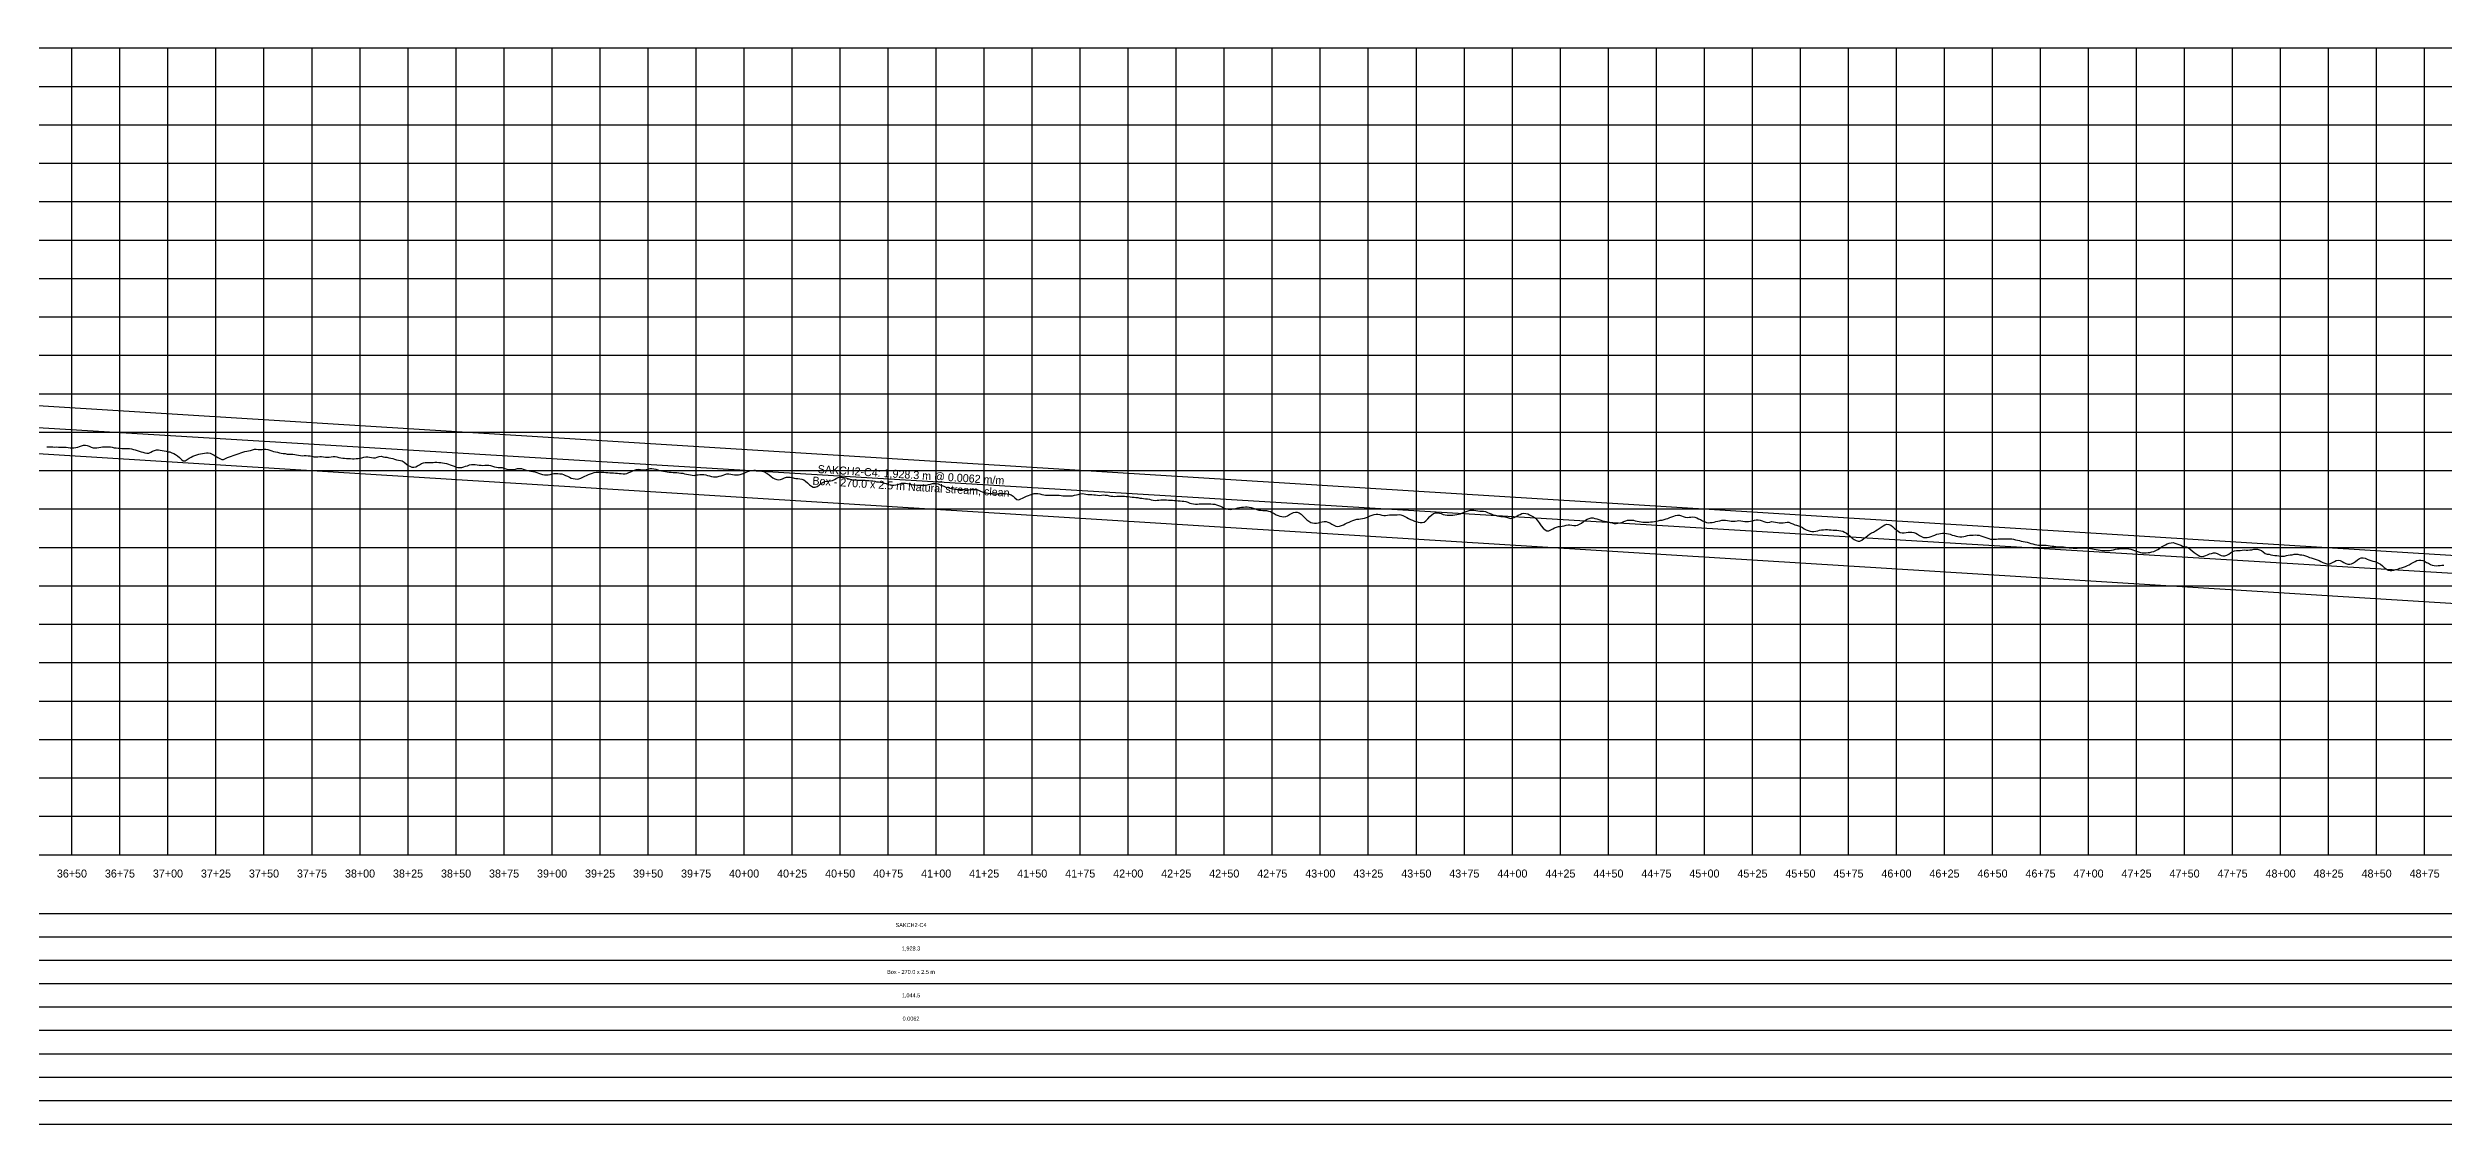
# Model space of a CAD drawing. Extents: x -64 to 9817, y -140 to 424.
# Drawn here: x 3637 to 4885, y -140 to 420 of the extents above; entities that cross this region are included whole.
import ezdxf
from ezdxf.enums import TextEntityAlignment as Align

# ---------------------------------------------------------------- set-up
doc = ezdxf.new("R2010")
doc.units = 0
for name, color, linetype in [('Annotation', 7, 'Continuous'), ('Annotation_Table', 254, 'Continuous'), ('Crown', 7, 'Continuous'), ('Grid', 254, 'Continuous'), ('Grid_Text', 7, 'Continuous'), ('Ground_Elevation', 3, 'Continuous'), ('Hydraulic_Grade', 5, 'Continuous'), ('Invert', 7, 'Continuous')]:
    doc.layers.add(name, color=color, linetype=linetype)

msp = doc.modelspace()

# ---------------------------------------------------------------- linework, layer by layer
at = {"layer": 'Annotation_Table', "color": 254}
for points in [[(-25, -30.5), (9800, -30.5)], [(-25, -42.7), (9800, -42.7)], [(-25, -54.9), (9800, -54.9)], [(-25, -67.1), (9800, -67.1)], [(-25, -79.2), (9800, -79.2)], [(-25, -91.4), (9800, -91.4)], [(-25, -103.6), (9800, -103.6)], [(-25, -115.8), (9800, -115.8)], [(-25, -128), (9800, -128)], [(-25, -140.2), (9800, -140.2)]]:
    msp.add_lwpolyline(points, dxfattribs=at)
at = {"layer": 'Crown', "color": 0}
msp.add_lwpolyline([(3122.7, 265.5), (5051, 145.9)], dxfattribs=at)
at = {"layer": 'Grid', "color": 254}
for points in [[(-25, 420), (9800, 420)], [(3650, 0), (3650, 420)], [(3675, 0), (3675, 420)], [(3700, 0), (3700, 420)], [(3725, 0), (3725, 420)], [(3750, 0), (3750, 420)], [(3775, 0), (3775, 420)], [(3800, 0), (3800, 420)], [(3825, 0), (3825, 420)], [(3850, 0), (3850, 420)], [(3875, 0), (3875, 420)], [(3900, 0), (3900, 420)], [(3925, 0), (3925, 420)], [(3950, 0), (3950, 420)], [(3975, 0), (3975, 420)], [(4000, 0), (4000, 420)], [(4025, 0), (4025, 420)], [(4050, 0), (4050, 420)], [(4075, 0), (4075, 420)], [(4100, 0), (4100, 420)], [(4125, 0), (4125, 420)], [(4150, 0), (4150, 420)], [(4175, 0), (4175, 420)], [(4200, 0), (4200, 420)], [(4225, 0), (4225, 420)], [(4250, 0), (4250, 420)], [(4275, 0), (4275, 420)], [(4300, 0), (4300, 420)], [(4325, 0), (4325, 420)], [(4350, 0), (4350, 420)], [(4375, 0), (4375, 420)], [(4400, 0), (4400, 420)], [(4425, 0), (4425, 420)], [(4450, 0), (4450, 420)], [(4475, 0), (4475, 420)], [(4500, 0), (4500, 420)], [(4525, 0), (4525, 420)], [(4550, 0), (4550, 420)], [(4575, 0), (4575, 420)], [(4600, 0), (4600, 420)], [(4625, 0), (4625, 420)], [(4650, 0), (4650, 420)], [(4675, 0), (4675, 420)], [(4700, 0), (4700, 420)], [(4725, 0), (4725, 420)], [(4750, 0), (4750, 420)], [(4775, 0), (4775, 420)], [(4800, 0), (4800, 420)], [(4825, 0), (4825, 420)], [(4850, 0), (4850, 420)], [(4875, 0), (4875, 420)], [(-25, 400), (9800, 400)], [(-25, 380), (9800, 380)], [(-25, 360), (9800, 360)], [(-25, 340), (9800, 340)], [(-25, 320), (9800, 320)], [(-25, 300), (9800, 300)], [(-25, 280), (9800, 280)], [(-25, 260), (9800, 260)], [(-25, 240), (9800, 240)], [(-25, 220), (9800, 220)], [(-25, 200), (9800, 200)], [(-25, 180), (9800, 180)], [(-25, 160), (9800, 160)], [(-25, 140), (9800, 140)], [(-25, 120), (9800, 120)], [(-25, 100), (9800, 100)], [(-25, 80), (9800, 80)], [(-25, 60), (9800, 60)], [(-25, 40), (9800, 40)], [(-25, 20), (9800, 20)], [(-25, 0), (9800, 0)]]:
    msp.add_lwpolyline(points, dxfattribs=at)
at = {"layer": 'Ground_Elevation', "color": 3}
msp.add_lwpolyline([(3637, 212.4), (3638, 212.4), (3639, 212.3), (3640, 212.3), (3641, 212.2), (3642, 212.3), (3643, 212.2), (3644, 212.2), (3645, 212.2), (3646, 212.2), (3647, 212.1), (3648, 212), (3649, 211.9), (3650, 211.9), (3651, 211.9), (3652, 212), (3653, 212.2), (3654, 212.5), (3655, 212.9), (3656, 213.2), (3657, 213.2), (3658, 213.1), (3659, 212.7), (3660, 212.2), (3661, 211.9), (3662, 211.9), (3663, 211.9), (3664, 212), (3665, 212.2), (3666, 212.3), (3667, 212.3), (3668, 212.4), (3669, 212.4), (3670, 212.4), (3671, 212.2), (3672, 211.9), (3673, 211.8), (3674, 211.7), (3675, 211.6), (3676, 211.5), (3677, 211.5), (3678, 211.5), (3679, 211.4), (3680, 211.4), (3681, 211.3), (3682, 211), (3683, 210.7), (3684, 210.4), (3685, 210.1), (3686, 209.8), (3687, 209.6), (3688, 209.3), (3689, 209), (3690, 209.1), (3691, 209.5), (3692, 210), (3693, 210.4), (3694, 210.7), (3695, 210.8), (3696, 210.6), (3697, 210.4), (3698, 210.2), (3699, 210), (3700, 209.8), (3701, 209.7), (3702, 209.3), (3703, 208.9), (3704, 208.3), (3705, 207.7), (3706, 206.8), (3707, 205.8), (3708, 205), (3709, 205), (3710, 205.7), (3711, 206.4), (3712, 207), (3713, 207.5), (3714, 207.9), (3715, 208.2), (3716, 208.5), (3717, 208.7), (3718, 208.9), (3719, 209), (3720, 209.2), (3721, 209.2), (3722, 209), (3723, 208.5), (3724, 208), (3725, 207.4), (3726, 206.8), (3727, 206.2), (3728, 205.8), (3729, 205.8), (3730, 206.2), (3731, 206.8), (3732, 207.2), (3733, 207.5), (3734, 207.8), (3735, 208.1), (3736, 208.5), (3737, 208.9), (3738, 209.2), (3739, 209.6), (3740, 209.9), (3741, 210.1), (3742, 210.3), (3743, 210.5), (3744, 210.8), (3745, 211.1), (3746, 211.2), (3747, 211), (3748, 210.9), (3749, 211), (3750, 211.1), (3751, 211.1), (3752, 210.9), (3753, 210.6), (3754, 210.2), (3755, 209.9), (3756, 209.7), (3757, 209.5), (3758, 209.3), (3759, 209.1), (3760, 208.9), (3761, 208.8), (3762, 208.6), (3763, 208.6), (3764, 208.6), (3765, 208.6), (3766, 208.4), (3767, 208.2), (3768, 208), (3769, 207.8), (3770, 207.7), (3771, 207.8), (3772, 207.8), (3773, 207.7), (3774, 207.6), (3775, 207.4), (3776, 207.2), (3777, 207.2), (3778, 207.2), (3779, 207.3), (3780, 207.3), (3781, 207.2), (3782, 207), (3783, 206.9), (3784, 206.9), (3785, 207.1), (3786, 207.3), (3787, 207.3), (3788, 207.1), (3789, 206.8), (3790, 206.6), (3791, 206.5), (3792, 206.4), (3793, 206.3), (3794, 206.2), (3795, 206.2), (3796, 206.1), (3797, 206.1), (3798, 206.2), (3799, 206.3), (3800, 206.5), (3801, 206.7), (3802, 206.9), (3803, 207.1), (3804, 207.2), (3805, 207), (3806, 206.8), (3807, 206.6), (3808, 206.7), (3809, 207), (3810, 207.3), (3811, 207.4), (3812, 207.2), (3813, 207), (3814, 206.9), (3815, 206.7), (3816, 206.5), (3817, 206.2), (3818, 205.9), (3819, 205.6), (3820, 205.4), (3821, 205.3), (3822, 205), (3823, 204.3), (3824, 203.5), (3825, 202.7), (3826, 202.2), (3827, 201.8), (3828, 201.8), (3829, 202), (3830, 202.4), (3831, 203), (3832, 203.6), (3833, 204), (3834, 204.2), (3835, 204.2), (3836, 204.2), (3837, 204.2), (3838, 204.2), (3839, 204.3), (3840, 204.3), (3841, 204.2), (3842, 204.1), (3843, 204), (3844, 203.9), (3845, 203.6), (3846, 203.4), (3847, 203), (3848, 202.6), (3849, 202.2), (3850, 201.8), (3851, 201.6), (3852, 201.5), (3853, 201.6), (3854, 201.9), (3855, 202.2), (3856, 202.5), (3857, 202.9), (3858, 203.2), (3859, 203.2), (3860, 203.2), (3861, 203), (3862, 202.8), (3863, 202.8), (3864, 202.7), (3865, 202.8), (3866, 202.8), (3867, 202.8), (3868, 202.6), (3869, 202.3), (3870, 202), (3871, 201.7), (3872, 201.6), (3873, 201.6), (3874, 201.5), (3875, 201.2), (3876, 200.9), (3877, 200.6), (3878, 200.5), (3879, 200.5), (3880, 200.6), (3881, 200.8), (3882, 201), (3883, 201.1), (3884, 201.1), (3885, 200.8), (3886, 200.4), (3887, 200.1), (3888, 199.8), (3889, 199.6), (3890, 199.5), (3891, 199.3), (3892, 199), (3893, 198.6), (3894, 198.2), (3895, 198), (3896, 197.8), (3897, 197.7), (3898, 197.8), (3899, 197.9), (3900, 198.2), (3901, 198.4), (3902, 198.5), (3903, 198.4), (3904, 198.3), (3905, 198.2), (3906, 197.9), (3907, 197.5), (3908, 197), (3909, 196.6), (3910, 196.1), (3911, 195.8), (3912, 195.6), (3913, 195.5), (3914, 195.7), (3915, 196.1), (3916, 196.6), (3917, 197.1), (3918, 197.5), (3919, 197.9), (3920, 198.2), (3921, 198.6), (3922, 199), (3923, 199.2), (3924, 199.2), (3925, 199.1), (3926, 199.1), (3927, 199.1), (3928, 199), (3929, 198.9), (3930, 198.8), (3931, 198.8), (3932, 198.8), (3933, 198.7), (3934, 198.6), (3935, 198.4), (3936, 198.4), (3937, 198.2), (3938, 198.2), (3939, 198.5), (3940, 198.9), (3941, 199.4), (3942, 199.8), (3943, 200.2), (3944, 200.6), (3945, 200.8), (3946, 200.6), (3947, 200.4), (3948, 200.4), (3949, 200.5), (3950, 200.8), (3951, 201), (3952, 201), (3953, 200.9), (3954, 200.7), (3955, 200.4), (3956, 200.1), (3957, 199.9), (3958, 199.7), (3959, 199.5), (3960, 199.3), (3961, 199.2), (3962, 199.1), (3963, 199), (3964, 198.9), (3965, 198.9), (3966, 198.8), (3967, 198.7), (3968, 198.6), (3969, 198.3), (3970, 198.1), (3971, 197.9), (3972, 197.7), (3973, 197.6), (3974, 197.5), (3975, 197.7), (3976, 197.8), (3977, 197.9), (3978, 198), (3979, 197.9), (3980, 197.8), (3981, 197.5), (3982, 197.2), (3983, 196.9), (3984, 196.7), (3985, 196.7), (3986, 196.8), (3987, 197), (3988, 197.2), (3989, 197.6), (3990, 197.9), (3991, 198.2), (3992, 198.3), (3993, 198.1), (3994, 197.9), (3995, 197.7), (3996, 197.7), (3997, 197.7), (3998, 197.9), (3999, 198.2), (4000, 198.6), (4001, 199.1), (4002, 199.5), (4003, 199.9), (4004, 200.1), (4005, 200.2), (4006, 200.2), (4007, 200.1), (4008, 200), (4009, 199.8), (4010, 199.5), (4011, 199.1), (4012, 198.5), (4013, 197.7), (4014, 196.9), (4015, 196.2), (4016, 195.7), (4017, 195.3), (4018, 195.2), (4019, 195.4), (4020, 195.7), (4021, 196.2), (4022, 196.5), (4023, 196.6), (4024, 196.5), (4025, 196.3), (4026, 196.1), (4027, 195.9), (4028, 195.8), (4029, 195.6), (4030, 195.5), (4031, 195.1), (4032, 194.4), (4033, 193.6), (4034, 192.6), (4035, 191.8), (4036, 191.4), (4037, 191.3), (4038, 191.7), (4039, 192.4), (4040, 193.2), (4041, 193.8), (4042, 194.3), (4043, 194.5), (4044, 194.5), (4045, 194.6), (4046, 194.9), (4047, 195.4), (4048, 195.9), (4049, 196.3), (4050, 196.5), (4051, 196.6), (4052, 196.4), (4053, 196.2), (4054, 195.8), (4055, 195.5), (4056, 195.2), (4057, 195.1), (4058, 195.1), (4059, 195), (4060, 195), (4061, 195), (4062, 195), (4063, 195), (4064, 194.9), (4065, 194.8), (4066, 194.7), (4067, 194.6), (4068, 194.4), (4069, 194.2), (4070, 194.1), (4071, 194), (4072, 193.8), (4073, 193.5), (4074, 193.2), (4075, 192.8), (4076, 192.5), (4077, 192.3), (4078, 192.4), (4079, 192.6), (4080, 192.8), (4081, 193.1), (4082, 193.4), (4083, 193.5), (4084, 193.5), (4085, 193.3), (4086, 193.1), (4087, 192.8), (4088, 192.6), (4089, 192.5), (4090, 192.4), (4091, 192.3), (4092, 192.3), (4093, 192.3), (4094, 192.3), (4095, 192.4), (4096, 192.7), (4097, 192.9), (4098, 193.2), (4099, 193.3), (4100, 193.3), (4101, 193), (4102, 192.6), (4103, 192.2), (4104, 191.8), (4105, 191.4), (4106, 191.1), (4107, 190.8), (4108, 190.6), (4109, 190.4), (4110, 190.3), (4111, 190.2), (4112, 190.2), (4113, 190.1), (4114, 190.1), (4115, 190.1), (4116, 190), (4117, 190), (4118, 190.1), (4119, 190.1), (4120, 190.1), (4121, 190.1), (4122, 189.8), (4123, 189.3), (4124, 188.9), (4125, 188.6), (4126, 188.4), (4127, 188.2), (4128, 188), (4129, 188), (4130, 187.9), (4131, 187.9), (4132, 187.8), (4133, 187.9), (4134, 188), (4135, 188.1), (4136, 188), (4137, 187.9), (4138, 187.7), (4139, 187.3), (4140, 186.7), (4141, 185.8), (4142, 184.9), (4143, 184.7), (4144, 185.2), (4145, 185.6), (4146, 186.1), (4147, 186.6), (4148, 187), (4149, 187.4), (4150, 187.7), (4151, 188), (4152, 188.1), (4153, 188), (4154, 187.8), (4155, 187.6), (4156, 187.3), (4157, 187.2), (4158, 187.2), (4159, 187.1), (4160, 187.1), (4161, 187.1), (4162, 187.2), (4163, 187.2), (4164, 187.1), (4165, 187), (4166, 186.9), (4167, 186.9), (4168, 186.8), (4169, 186.8), (4170, 186.8), (4171, 186.9), (4172, 187.1), (4173, 187.3), (4174, 187.6), (4175, 187.8), (4176, 188), (4177, 187.9), (4178, 187.7), (4179, 187.6), (4180, 187.5), (4181, 187.5), (4182, 187.4), (4183, 187.3), (4184, 187.2), (4185, 187), (4186, 187.1), (4187, 187.3), (4188, 187.2), (4189, 187.1), (4190, 186.9), (4191, 186.7), (4192, 186.6), (4193, 186.5), (4194, 186.6), (4195, 186.6), (4196, 186.7), (4197, 186.7), (4198, 186.7), (4199, 186.5), (4200, 186.4), (4201, 186.3), (4202, 186.2), (4203, 186.1), (4204, 186), (4205, 185.9), (4206, 185.7), (4207, 185.6), (4208, 185.4), (4209, 185.3), (4210, 185.2), (4211, 185.1), (4212, 184.8), (4213, 184.5), (4214, 184.4), (4215, 184.5), (4216, 184.6), (4217, 184.7), (4218, 184.8), (4219, 184.8), (4220, 184.7), (4221, 184.6), (4222, 184.5), (4223, 184.5), (4224, 184.4), (4225, 184.4), (4226, 184.3), (4227, 184.2), (4228, 184.1), (4229, 184), (4230, 183.8), (4231, 183.5), (4232, 183.1), (4233, 182.8), (4234, 182.6), (4235, 182.5), (4236, 182.5), (4237, 182.6), (4238, 182.6), (4239, 182.6), (4240, 182.6), (4241, 182.6), (4242, 182.6), (4243, 182.6), (4244, 182.5), (4245, 182.5), (4246, 182.2), (4247, 181.8), (4248, 181.4), (4249, 180.9), (4250, 180.4), (4251, 180.1), (4252, 179.9), (4253, 179.8), (4254, 179.9), (4255, 180), (4256, 180.3), (4257, 180.6), (4258, 180.8), (4259, 180.9), (4260, 181), (4261, 181.1), (4262, 181.1), (4263, 180.9), (4264, 180.7), (4265, 180.4), (4266, 180), (4267, 179.7), (4268, 179.4), (4269, 179.3), (4270, 179.2), (4271, 179.2), (4272, 179.2), (4273, 178.9), (4274, 178.6), (4275, 178.1), (4276, 177.6), (4277, 177), (4278, 176.6), (4279, 176.2), (4280, 176), (4281, 175.9), (4282, 176.1), (4283, 176.5), (4284, 177.1), (4285, 177.6), (4286, 178.1), (4287, 178.4), (4288, 178.3), (4289, 178), (4290, 177.3), (4291, 176.3), (4292, 175.3), (4293, 174.3), (4294, 173.6), (4295, 173), (4296, 172.7), (4297, 172.6), (4298, 172.6), (4299, 172.8), (4300, 173.1), (4301, 173.3), (4302, 173.5), (4303, 173.5), (4304, 173.2), (4305, 172.7), (4306, 172.1), (4307, 171.5), (4308, 171.1), (4309, 170.9), (4310, 171.1), (4311, 171.4), (4312, 171.7), (4313, 172.2), (4314, 172.7), (4315, 173.2), (4316, 173.7), (4317, 174), (4318, 174.3), (4319, 174.6), (4320, 174.7), (4321, 174.9), (4322, 175), (4323, 175.2), (4324, 175.5), (4325, 175.9), (4326, 176.4), (4327, 176.8), (4328, 177.1), (4329, 177.3), (4330, 177.3), (4331, 177.1), (4332, 176.8), (4333, 176.6), (4334, 176.6), (4335, 176.8), (4336, 176.9), (4337, 177), (4338, 176.9), (4339, 176.9), (4340, 176.9), (4341, 177.1), (4342, 177), (4343, 176.6), (4344, 176), (4345, 175.5), (4346, 175), (4347, 174.5), (4348, 174.1), (4349, 173.7), (4350, 173.4), (4351, 173.2), (4352, 173), (4353, 172.9), (4354, 173.2), (4355, 173.9), (4356, 174.9), (4357, 176), (4358, 176.9), (4359, 177.6), (4360, 177.9), (4361, 178), (4362, 177.8), (4363, 177.6), (4364, 177.2), (4365, 176.9), (4366, 176.8), (4367, 176.7), (4368, 176.7), (4369, 176.8), (4370, 176.9), (4371, 177.1), (4372, 177.3), (4373, 177.5), (4374, 177.9), (4375, 178.3), (4376, 178.7), (4377, 179), (4378, 179.3), (4379, 179.4), (4380, 179.4), (4381, 179.2), (4382, 179), (4383, 178.9), (4384, 178.9), (4385, 178.9), (4386, 178.6), (4387, 178.2), (4388, 177.8), (4389, 177.4), (4390, 177), (4391, 176.7), (4392, 176.5), (4393, 176.3), (4394, 176.1), (4395, 176), (4396, 175.9), (4397, 175.7), (4398, 175.3), (4399, 175.1), (4400, 175.3), (4401, 175.6), (4402, 176.1), (4403, 176.7), (4404, 177.2), (4405, 177.6), (4406, 177.8), (4407, 177.7), (4408, 177.4), (4409, 176.9), (4410, 176.4), (4411, 175.9), (4412, 175.2), (4413, 174.1), (4414, 172.8), (4415, 171.3), (4416, 170), (4417, 169.1), (4418, 168.7), (4419, 168.7), (4420, 169.2), (4421, 169.7), (4422, 170.2), (4423, 170.6), (4424, 170.8), (4425, 170.9), (4426, 171), (4427, 171.2), (4428, 171.5), (4429, 171.7), (4430, 171.7), (4431, 171.6), (4432, 171.4), (4433, 171.4), (4434, 171.6), (4435, 172), (4436, 172.6), (4437, 173.4), (4438, 174.1), (4439, 174.7), (4440, 175.1), (4441, 175.3), (4442, 175.3), (4443, 175.1), (4444, 174.8), (4445, 174.5), (4446, 174.2), (4447, 173.9), (4448, 173.7), (4449, 173.5), (4450, 173.3), (4451, 173), (4452, 172.7), (4453, 172.5), (4454, 172.5), (4455, 172.6), (4456, 172.7), (4457, 173), (4458, 173.5), (4459, 173.9), (4460, 174.1), (4461, 174.2), (4462, 174.2), (4463, 174.1), (4464, 173.9), (4465, 173.6), (4466, 173.5), (4467, 173.3), (4468, 173.2), (4469, 173.1), (4470, 173.1), (4471, 173.2), (4472, 173.3), (4473, 173.3), (4474, 173.5), (4475, 173.7), (4476, 173.9), (4477, 174.1), (4478, 174.2), (4479, 174.5), (4480, 174.8), (4481, 175.1), (4482, 175.5), (4483, 175.9), (4484, 176.3), (4485, 176.6), (4486, 176.8), (4487, 176.7), (4488, 176.4), (4489, 176), (4490, 175.7), (4491, 175.6), (4492, 175.7), (4493, 175.8), (4494, 175.9), (4495, 175.7), (4496, 175.3), (4497, 174.9), (4498, 174.5), (4499, 173.9), (4500, 173.4), (4501, 173), (4502, 172.8), (4503, 172.9), (4504, 173), (4505, 173.2), (4506, 173.5), (4507, 173.7), (4508, 173.9), (4509, 174.1), (4510, 174.1), (4511, 174.1), (4512, 174), (4513, 173.9), (4514, 173.7), (4515, 173.6), (4516, 173.7), (4517, 173.9), (4518, 174), (4519, 173.8), (4520, 173.6), (4521, 173.5), (4522, 173.4), (4523, 173.5), (4524, 173.6), (4525, 173.8), (4526, 174.1), (4527, 174.3), (4528, 174.4), (4529, 174.2), (4530, 173.8), (4531, 173.4), (4532, 173.1), (4533, 173), (4534, 173.2), (4535, 173.4), (4536, 173.3), (4537, 173.1), (4538, 172.9), (4539, 172.8), (4540, 172.7), (4541, 172.8), (4542, 172.9), (4543, 173.1), (4544, 173.1), (4545, 172.6), (4546, 172.2), (4547, 171.8), (4548, 171.6), (4549, 171.3), (4550, 170.8), (4551, 170.3), (4552, 169.7), (4553, 169.2), (4554, 168.8), (4555, 168.5), (4556, 168.2), (4557, 168.2), (4558, 168.4), (4559, 168.7), (4560, 168.9), (4561, 169.1), (4562, 169.2), (4563, 169.3), (4564, 169.3), (4565, 169.2), (4566, 169.1), (4567, 169), (4568, 168.9), (4569, 168.9), (4570, 168.8), (4571, 168.7), (4572, 168.4), (4573, 168), (4574, 167.4), (4575, 166.6), (4576, 165.7), (4577, 164.8), (4578, 164.1), (4579, 163.5), (4580, 163.2), (4581, 163.3), (4582, 163.8), (4583, 164.6), (4584, 165.4), (4585, 166.2), (4586, 166.9), (4587, 167.5), (4588, 168), (4589, 168.6), (4590, 169.2), (4591, 169.9), (4592, 170.6), (4593, 171.3), (4594, 171.8), (4595, 172), (4596, 171.9), (4597, 171.5), (4598, 170.8), (4599, 169.9), (4600, 169.1), (4601, 168.3), (4602, 167.8), (4603, 167.5), (4604, 167.5), (4605, 167.7), (4606, 167.9), (4607, 168), (4608, 168), (4609, 167.8), (4610, 167.4), (4611, 166.8), (4612, 166.1), (4613, 165.6), (4614, 165.2), (4615, 165.1), (4616, 165.1), (4617, 165.3), (4618, 165.6), (4619, 166), (4620, 166.4), (4621, 166.8), (4622, 167.1), (4623, 167.3), (4624, 167.4), (4625, 167.4), (4626, 167.3), (4627, 167.1), (4628, 166.8), (4629, 166.4), (4630, 166.1), (4631, 165.8), (4632, 165.6), (4633, 165.5), (4634, 165.5), (4635, 165.6), (4636, 165.9), (4637, 166.1), (4638, 166.3), (4639, 166.4), (4640, 166.4), (4641, 166.5), (4642, 166.4), (4643, 166.3), (4644, 166), (4645, 165.6), (4646, 165.3), (4647, 164.9), (4648, 164.6), (4649, 164.3), (4650, 164.2), (4651, 164.2), (4652, 164.3), (4653, 164.4), (4654, 164.5), (4655, 164.5), (4656, 164.5), (4657, 164.5), (4658, 164.5), (4659, 164.5), (4660, 164.5), (4661, 164.3), (4662, 164), (4663, 163.7), (4664, 163.5), (4665, 163.3), (4666, 163.1), (4667, 162.9), (4668, 162.7), (4669, 162.4), (4670, 162.1), (4671, 161.8), (4672, 161.5), (4673, 161.3), (4674, 161.2), (4675, 161.2), (4676, 161.2), (4677, 161.2), (4678, 161.1), (4679, 161), (4680, 160.8), (4681, 160.7), (4682, 160.6), (4683, 160.5), (4684, 160.3), (4685, 160.2), (4686, 160.2), (4687, 160.2), (4688, 160.1), (4689, 159.9), (4690, 159.8), (4691, 159.7), (4692, 159.6), (4693, 159.6), (4694, 159.6), (4695, 159.7), (4696, 159.8), (4697, 159.8), (4698, 159.8), (4699, 159.8), (4700, 159.6), (4701, 159.5), (4702, 159.3), (4703, 159.1), (4704, 158.9), (4705, 158.7), (4706, 158.5), (4707, 158.4), (4708, 158.3), (4709, 158.3), (4710, 158.4), (4711, 158.4), (4712, 158.6), (4713, 158.8), (4714, 159), (4715, 159.2), (4716, 159.3), (4717, 159.4), (4718, 159.4), (4719, 159.4), (4720, 159.4), (4721, 159.3), (4722, 159.1), (4723, 158.8), (4724, 158.4), (4725, 158), (4726, 157.6), (4727, 157.3), (4728, 157.2), (4729, 157.1), (4730, 157.2), (4731, 157.3), (4732, 157.4), (4733, 157.6), (4734, 157.9), (4735, 158.3), (4736, 158.9), (4737, 159.5), (4738, 160.2), (4739, 160.8), (4740, 161.3), (4741, 161.8), (4742, 162.2), (4743, 162.4), (4744, 162.5), (4745, 162.2), (4746, 161.9), (4747, 161.5), (4748, 161.1), (4749, 160.7), (4750, 160.5), (4751, 160.2), (4752, 159.7), (4753, 159), (4754, 158.2), (4755, 157.3), (4756, 156.7), (4757, 156), (4758, 155.5), (4759, 155.2), (4760, 155.4), (4761, 155.7), (4762, 156.2), (4763, 156.6), (4764, 156.9), (4765, 157.2), (4766, 157.1), (4767, 156.8), (4768, 156.3), (4769, 155.8), (4770, 155.6), (4771, 155.6), (4772, 155.9), (4773, 156.5), (4774, 157.2), (4775, 157.8), (4776, 158.2), (4777, 158.3), (4778, 158.3), (4779, 158.4), (4780, 158.6), (4781, 158.7), (4782, 158.6), (4783, 158.6), (4784, 158.7), (4785, 158.8), (4786, 159), (4787, 159.1), (4788, 159.1), (4789, 158.8), (4790, 158.4), (4791, 157.6), (4792, 156.9), (4793, 156.5), (4794, 156.4), (4795, 156.2), (4796, 156), (4797, 155.8), (4798, 155.7), (4799, 155.6), (4800, 155.4), (4801, 155.4), (4802, 155.5), (4803, 155.7), (4804, 155.9), (4805, 156.1), (4806, 156.2), (4807, 156.4), (4808, 156.4), (4809, 156.4), (4810, 156.2), (4811, 156.1), (4812, 155.9), (4813, 155.6), (4814, 155.2), (4815, 154.8), (4816, 154.5), (4817, 154.2), (4818, 153.9), (4819, 153.6), (4820, 153.2), (4821, 152.7), (4822, 152.2), (4823, 151.7), (4824, 151.4), (4825, 151.3), (4826, 151.6), (4827, 152.2), (4828, 152.7), (4829, 153.1), (4830, 153.3), (4831, 153.1), (4832, 152.6), (4833, 152.1), (4834, 151.6), (4835, 151.3), (4836, 151.3), (4837, 151.5), (4838, 152), (4839, 152.7), (4840, 153.5), (4841, 154.2), (4842, 154.5), (4843, 154.5), (4844, 154.3), (4845, 153.9), (4846, 153.6), (4847, 153.2), (4848, 152.8), (4849, 152.6), (4850, 152.3), (4851, 151.8), (4852, 151.2), (4853, 150.4), (4854, 149.6), (4855, 148.8), (4856, 148.2), (4857, 147.9), (4858, 147.9), (4859, 148.1), (4860, 148.4), (4861, 148.7), (4862, 149.1), (4863, 149.4), (4864, 149.7), (4865, 150.1), (4866, 150.5), (4867, 151), (4868, 151.6), (4869, 152.2), (4870, 152.7), (4871, 153.1), (4872, 153.3), (4873, 153.4), (4874, 153.2), (4875, 152.8), (4876, 152.2), (4877, 151.7), (4878, 151.1), (4879, 150.8), (4880, 150.5), (4881, 150.4), (4882, 150.5), (4883, 150.6), (4884, 150.7), (4885, 150.8)], dxfattribs=at)
at = {"layer": 'Hydraulic_Grade', "color": 5}
msp.add_lwpolyline([(3122.7, 253.2), (5051, 136.9)], dxfattribs=at)
at = {"layer": 'Invert', "color": 0}
msp.add_lwpolyline([(3122.7, 240.5), (5051, 120.9)], dxfattribs=at)

# ---------------------------------------------------------------- texts
at = {"layer": 'Annotation', "color": 0}
for s, p in [('SAKCH2-C4: 1,928.3 m @ 0.0062 m/m', (4086.9, 197.8)), ('Box - 270.0 x 2.5 m Natural stream, clean', (4086.9, 191.6))]:
    msp.add_text(s, height=4.167, rotation=356.4497, dxfattribs=at).set_placement(p, align=Align.MIDDLE_CENTER)
at = {"layer": 'Annotation_Table', "color": 0}
for s, height, p in [('SAKCH2-C4', 2.08, (4086.9, -36.6)), ('1,928.3', 2.08, (4086.9, -48.8)), ('Box - 270.0 x 2.5 m', 2.083, (4086.9, -61)), ('1,044.5', 2.08, (4086.9, -73.2)), ('0.0062', 2.08, (4086.9, -85.3))]:
    msp.add_text(s, height=height, dxfattribs=at).set_placement(p, align=Align.MIDDLE_CENTER)
at = {"layer": 'Grid_Text', "color": 0}
for s, p in [('36+50', (3650, -7.7)), ('36+75', (3675, -7.7)), ('37+00', (3700, -7.7)), ('37+25', (3725, -7.7)), ('37+50', (3750, -7.7)), ('37+75', (3775, -7.7)), ('38+00', (3800, -7.7)), ('38+25', (3825, -7.7)), ('38+50', (3850, -7.7)), ('38+75', (3875, -7.7)), ('39+00', (3900, -7.7)), ('39+25', (3925, -7.7)), ('39+50', (3950, -7.7)), ('39+75', (3975, -7.7)), ('40+00', (4000, -7.7)), ('40+25', (4025, -7.7)), ('40+50', (4050, -7.7)), ('40+75', (4075, -7.7)), ('41+00', (4100, -7.7)), ('41+25', (4125, -7.7)), ('41+50', (4150, -7.7)), ('41+75', (4175, -7.7)), ('42+00', (4200, -7.7)), ('42+25', (4225, -7.7)), ('42+50', (4250, -7.7)), ('42+75', (4275, -7.7)), ('43+00', (4300, -7.7)), ('43+25', (4325, -7.7)), ('43+50', (4350, -7.7)), ('43+75', (4375, -7.7)), ('44+00', (4400, -7.7)), ('44+25', (4425, -7.7)), ('44+50', (4450, -7.7)), ('44+75', (4475, -7.7)), ('45+00', (4500, -7.7)), ('45+25', (4525, -7.7)), ('45+50', (4550, -7.7)), ('45+75', (4575, -7.7)), ('46+00', (4600, -7.7)), ('46+25', (4625, -7.7)), ('46+50', (4650, -7.7)), ('46+75', (4675, -7.7)), ('47+00', (4700, -7.7)), ('47+25', (4725, -7.7)), ('47+50', (4750, -7.7)), ('47+75', (4775, -7.7)), ('48+00', (4800, -7.7)), ('48+25', (4825, -7.7)), ('48+50', (4850, -7.7)), ('48+75', (4875, -7.7))]:
    msp.add_text(s, height=4.17, dxfattribs=at).set_placement(p, align=Align.TOP_CENTER)

doc.saveas('drawing.dxf')
